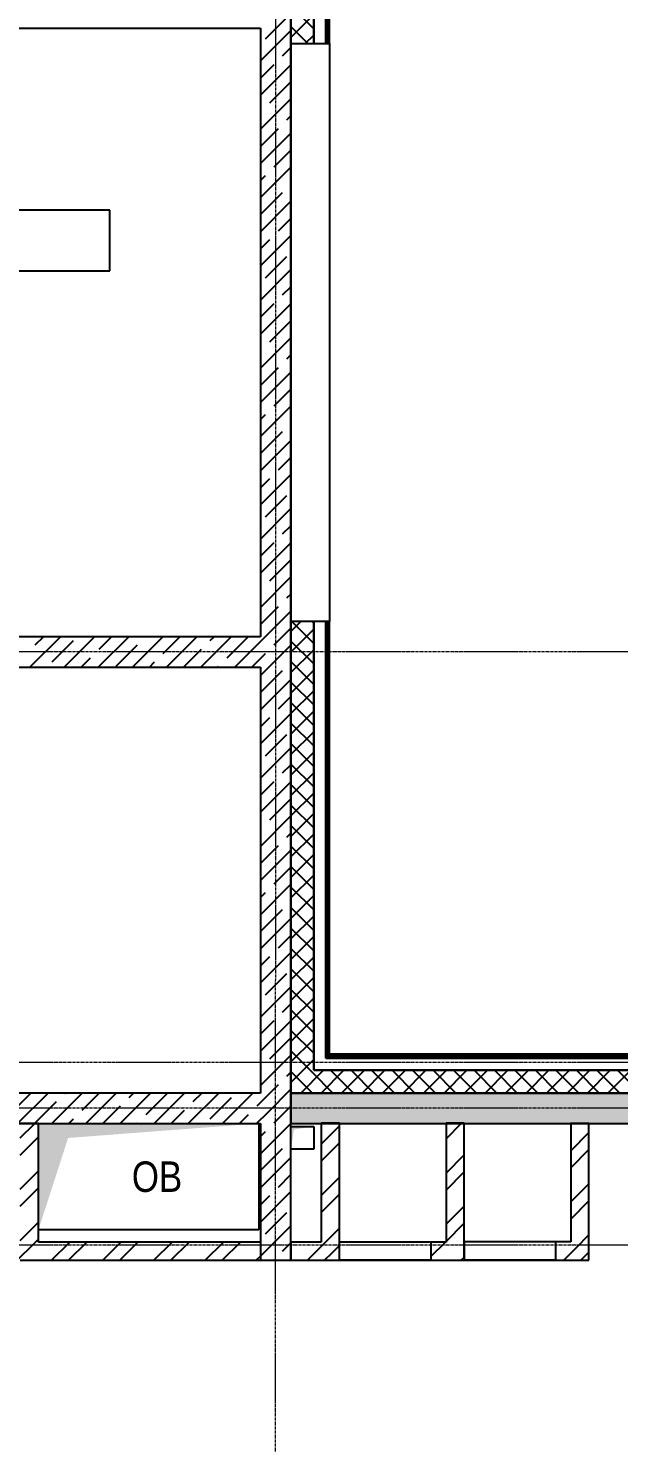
# Model space of a CAD drawing. Header units: millimetres. Extents: x -231292 to 573618, y -153144 to 564035.
# Drawn here: x 27377 to 31259, y 197267 to 206566 of the extents above; entities that cross this region are included whole.
import ezdxf

# ---------------------------------------------------------------- set-up
doc = ezdxf.new("R2010")
doc.units = ezdxf.units.MM
doc.linetypes.add('CENTER2', pattern=[28.575, 19.05, -3.175, 3.175, -3.175])
doc.layers.get('0').update_dxf_attribs({"color": 250})
for name, color, linetype, lineweight in [('A-Wall-Open', 250, 'Continuous', 5), ('АР_Отверстия', 250, 'Continuous', 9), ('АР_Стены ЖБ', 250, 'Continuous', 35), ('АР_Стены кирпич', 250, 'Continuous', 20), ('АР_Стены ПЕНОблок', 250, 'Continuous', 20), ('АР_Тонкая', 250, 'Continuous', 5), ('АР_Утеплитель', 250, 'Continuous', 0), ('АР_Штриховка', 250, 'Continuous', 0), ('РД_Оси_100', 250, 'Continuous', 0)]:
    doc.layers.add(name, color=color, linetype=linetype, lineweight=lineweight)
doc.layers.add('АР_Делит', color=250, linetype='Continuous', lineweight=0, plot=False)
doc.layers.add('РД_Проем', color=250, linetype='Continuous', lineweight=0, plot=False)
doc.styles.add('style1', font='ARIALN.TTF')
pattern_1 = [(45, (-195344.93, 50353), (-168.3798, 168.3798), []), (45, (-195232.68, 50353), (-168.3798, 168.3798), [])]

# ---------------------------------------------------------------- blocks, each defined once
blk = doc.blocks.new('оси_рен')
at = {"layer": 'РД_Оси_100', "color": 251, "linetype": 'CENTER2', "true_color": 0x636466}
for p, q in [((1215752.916, 135558.25), (1215752.916, 223268.25)), ((1225207.916, 151813.25), (1189697.958, 151813.25))]:
    blk.add_line(p, q, dxfattribs=at)
for points in [[(1225207.916, 149113.25), (1190197.958, 149113.25), (1189697.958, 149263.25)], [(1225207.916, 148813.25), (1190197.958, 148813.25), (1189697.958, 148663.25)], [(1225207.916, 147913.25), (1189697.958, 147913.25)]]:
    blk.add_lwpolyline(points, dxfattribs=at)

msp = doc.modelspace()

# ---------------------------------------------------------------- hatches: boundary and pattern name
at = {"layer": 'АР_Штриховка', "linetype": 'Continuous', "lineweight": 25, "true_color": 0x000000}
h = msp.add_hatch(dxfattribs=at)
h.set_pattern_fill('ANSI37', color=18, scale=30, angle=-360, style=0)
h.set_pattern_definition([(45, (-195344.93, 50353), (-67.35192, 67.35192), []), (135, (-195344.93, 50353), (-67.35192, -67.35192), [])])
h.paths.add_polyline_path([(29253.243, 206766.253), (29103.243, 206766.253), (29103.243, 206466.253), (29253.243, 206466.253)], flags=0)
h.paths.add_polyline_path([(29253.243, 202666.253), (29103.243, 202666.253), (29103.243, 199566.253), (29253.243, 199716.253)], flags=0)
h = msp.add_hatch(dxfattribs=at)
h.set_pattern_fill('_U', color=18, angle=-360, style=0, pattern_type=0)
h.set_pattern_definition([(360, (-195344.9339, 50353.0024), (4e-17, 1), [])])
h.paths.add_polyline_path([(29358.243, 206766.253), (29333.243, 206766.253), (29333.243, 206466.253), (29358.243, 206466.253)], flags=0)
h.paths.add_polyline_path([(29358.243, 202666.253), (29333.243, 202666.253), (29333.243, 199796.253), (29358.243, 199821.253)], flags=0)
h = msp.add_hatch(dxfattribs=at)
h.set_pattern_fill('_U', color=18, angle=-360, style=0, pattern_type=0)
h.set_pattern_definition([(2e-13, (-195344.9339, 50353.0024), (-4e-15, 1), [])])
h.paths.add_polyline_path([(29358.243, 199821.253), (29333.243, 199796.253), (35703.243, 199796.253), (35703.243, 199821.253)], flags=0)
h = msp.add_hatch(dxfattribs=at)
h.set_pattern_fill('ANSI37', color=18, scale=30, angle=-360, style=0)
h.set_pattern_definition([(45, (-195344.93, 50353), (-67.35192, 67.35192), []), (135, (-195344.93, 50353), (-67.35192, -67.35192), [])])
h.paths.add_polyline_path([(29253.243, 199716.253), (29103.243, 199566.253), (35703.243, 199566.253), (35703.243, 199716.253)], flags=0)
h = msp.add_hatch(dxfattribs=at)
h.set_pattern_fill('AR-CONC', color=18, angle=-360, style=0)
h.set_pattern_definition([(50, (-195344.93, 50353), (182.18467, -15.939086), [19.05, -209.55]), (355, (-195344.93, 50353), (-35.24342, 191.05685), [15.24, -167.64058]), (100.451445, (-195329.75, 50351.67), (146.94125, 175.11775), [16.19001, -178.09024]), (46.1842, (-195344.93, 50403.8), (271.07904, -42.04233), [28.575, -314.325]), (96.63556, (-195322.34, 50400.3), (237.40413, 247.42612), [24.28502, -267.1356]), (351.18415, (-195344.93, 50403.8), (237.40413, 247.42612), [22.85997, -251.45973]), (21, (-195319.53, 50391.1), (151.61439, -102.2652), [19.05, -209.55]), (326, (-195319.53, 50391.1), (61.80203, 184.18797), [15.24, -167.64]), (71.451445, (-195306.9, 50382.58), (213.41642, 81.92277), [16.19001, -178.08994]), (37.5, (-195344.934, 50353), (3.088603, 84.555039), [0, -165.608, 0, -170.18, 0, -168.275]), (7.5, (-195344.93, 50353), (66.819663, 100.180575), [0, -97.028, 0, -161.798, 0, -64.135]), (327.5, (-195401.576, 50353), (135.590595, -5.728744), [0, -63.5, 0, -198.12, 0, -262.89]), (317.5, (-195426.98, 50353), (148.12918, 25.42649), [0, -82.55, 0, -131.572, 0, -186.69])])
h.paths.add_polyline_path([(29103.243, 199566.253), (29103.243, 199366.253), (35703.243, 199366.253), (35703.243, 199566.253)], flags=0)
h = msp.add_hatch(dxfattribs=at)
h.set_pattern_fill('ANSI32', color=18, scale=25, angle=-360, style=0)
h.set_pattern_definition([(45, (-195344.93, 50353), (-168.3798, 168.3798), []), (45, (-195232.68, 50353), (-168.3798, 168.3798), [])])
h.paths.add_polyline_path([(27443.243, 199366.253), (27323.243, 199366.253), (27323.243, 198586.253), (27363.243, 198556.253), (27443.243, 198586.253)], flags=0)
h = msp.add_hatch(dxfattribs=at)
h.set_pattern_fill('ANSI32', color=18, scale=25, angle=-360, style=0)
h.set_pattern_definition(pattern_1)
h.paths.add_polyline_path([(29423.243, 199367.059), (29303.243, 199367.059), (29303.243, 198586.34), (29423.243, 198466.393)], flags=0)
h = msp.add_hatch(dxfattribs=at)
h.set_pattern_fill('ANSI32', color=18, scale=25, angle=-360, style=0)
h.set_pattern_definition(pattern_1)
h.paths.add_polyline_path([(30243.243, 199367.059), (30123.243, 199367.059), (30123.243, 198586.7), (30243.243, 198466.752)], flags=0)
h = msp.add_hatch(dxfattribs=at)
h.set_pattern_fill('ANSI32', color=18, scale=25, angle=-360, style=0)
h.set_pattern_definition(pattern_1)
h.paths.add_polyline_path([(31063.243, 199366.253), (30943.243, 199366.253), (30943.243, 198587.059), (31063.243, 198467.112)], flags=0)
h = msp.add_hatch(dxfattribs=at)
h.set_pattern_fill('ANSI32', color=18, scale=25, angle=-360, style=0)
h.set_pattern_definition([(45, (-195344.93, 50353), (-168.3798, 168.3798), []), (45, (-195232.68, 50353), (-168.3798, 168.3798), [])])
h.paths.add_polyline_path([(27203.243, 198586.253), (27203.243, 198466.253), (27323.243, 198466.253), (27363.243, 198556.253), (27323.243, 198586.253)], flags=0)
h.paths.add_polyline_path([(27443.243, 198586.253), (27363.243, 198556.253), (27323.243, 198466.253), (28904.961, 198466.253), (28904.961, 198586.253)], flags=0)
h = msp.add_hatch(dxfattribs=at)
h.set_pattern_fill('ANSI32', color=18, scale=25, angle=-360, style=0)
h.set_pattern_definition(pattern_1)
h.paths.add_polyline_path([(31063.243, 198467.112), (30943.243, 198587.059), (30843.243, 198587.015), (30843.296, 198467.015)], flags=0)
h.paths.add_polyline_path([(30243.295, 198466.752), (30243.243, 198585.069), (30243.243, 198466.752)], flags=0)
h.paths.add_polyline_path([(30243.243, 198466.752), (30123.243, 198586.7), (30023.243, 198586.656), (30023.295, 198466.656)], flags=0)
h.paths.add_polyline_path([(29423.243, 198466.393), (29303.243, 198586.34), (29103.243, 198586.253), (29103.296, 198466.253)], flags=0)

# ---------------------------------------------------------------- linework, layer by layer
at = {"color": 18, "lineweight": 25, "true_color": 0x000000}
for p, q in [((27912.501, 205370.915), (26912.501, 205370.915)), ((27912.501, 204970.915), (27912.501, 205370.915)), ((26912.501, 204970.915), (27912.501, 204970.915))]:
    msp.add_line(p, q, dxfattribs=at)
at = {"color": 18, "linetype": 'Continuous', "lineweight": 25, "true_color": 0x000000}
for p, q in [((27443.243, 198666.253), (27443.243, 199366.253)), ((27443.243, 199366.253), (28893.243, 199366.253)), ((27443.243, 198666.253), (27443.243, 199366.253)), ((27443.243, 199366.253), (28893.243, 199366.253)), ((28893.243, 199366.253), (28893.243, 198666.253)), ((28893.243, 199366.253), (28893.243, 198666.253)), ((29103.243, 199196.253), (29103.243, 199346.253)), ((29103.243, 199346.253), (29253.243, 199346.253)), ((29103.243, 199196.253), (29103.243, 199346.253)), ((29103.243, 199346.253), (29253.243, 199346.253)), ((29253.243, 199346.253), (29253.243, 199196.253)), ((29253.243, 199346.253), (29253.243, 199196.253)), ((29253.243, 199196.253), (29103.243, 199196.253)), ((29253.243, 199196.253), (29103.243, 199196.253)), ((28893.243, 198666.253), (27443.243, 198666.253)), ((28893.243, 198666.253), (27443.243, 198666.253))]:
    msp.add_line(p, q, dxfattribs=at)
for points in [[(27443.243, 198666.253), (27443.243, 199366.253), (27638.483, 199270.649), (28893.243, 199366.253)], [(27443.243, 198666.253), (27443.243, 199366.253), (27638.483, 199270.649), (28893.243, 199366.253)], [(29103.243, 199196.253), (29103.243, 199346.253), (29123.44, 199325.766), (29253.243, 199346.253)], [(29103.243, 199196.253), (29103.243, 199346.253), (29123.44, 199325.766), (29253.243, 199346.253)]]:
    msp.add_solid(points, dxfattribs=at)
at = {"layer": 'A-Wall-Open', "color": 18, "linetype": 'Continuous', "lineweight": 25, "true_color": 0x000000}
for p, q in [((29103.243, 206466.253), (29103.243, 202666.253)), ((29358.243, 206466.253), (29358.243, 202666.253))]:
    msp.add_line(p, q, dxfattribs=at)
at = {"layer": 'АР_Делит', "color": 18, "lineweight": 25, "true_color": 0x000000}
for p, q in [((20403.243, 206566.253), (28903.243, 206566.253)), ((20403.243, 206566.253), (28903.243, 206566.253)), ((28903.243, 206566.253), (28903.243, 202566.253)), ((28903.243, 206566.253), (28903.243, 202566.253)), ((28903.243, 202566.253), (20403.243, 202566.253)), ((28903.243, 202566.253), (20403.243, 202566.253))]:
    msp.add_line(p, q, dxfattribs=at)
at = {"layer": 'АР_Стены ЖБ', "color": 18, "linetype": 'Continuous', "lineweight": 25, "true_color": 0x000000}
for p, q in [((29103.243, 202566.253), (29103.243, 206766.253)), ((28903.243, 206566.253), (28903.243, 202566.253)), ((28903.243, 202566.253), (27203.243, 202566.253)), ((29103.243, 199366.253), (29103.243, 202566.253)), ((27203.243, 202366.253), (28903.243, 202366.253)), ((28903.243, 202366.253), (28903.243, 199566.253)), ((28903.243, 199566.253), (27203.243, 199566.253)), ((27003.243, 199366.253), (28903.243, 199366.253)), ((28903.243, 199366.253), (28903.243, 198466.253)), ((29103.243, 198466.253), (29103.243, 199366.253)), ((28903.243, 198466.253), (29103.243, 198466.253))]:
    msp.add_line(p, q, dxfattribs=at)
at = {"layer": 'АР_Стены кирпич', "color": 18, "linetype": 'Continuous', "lineweight": 25, "true_color": 0x000000}
for p, q in [((27443.243, 199366.253), (27323.243, 199366.253)), ((27443.243, 198586.253), (27443.243, 199366.253)), ((29423.243, 199367.059), (29303.243, 199367.059)), ((29303.243, 199367.059), (29303.243, 198586.34)), ((29423.243, 198466.393), (29423.243, 199367.059)), ((30243.243, 199367.059), (30123.243, 199367.059)), ((30123.243, 199367.059), (30123.243, 198586.7)), ((30243.243, 198466.752), (30243.243, 199367.059)), ((31063.243, 199366.253), (30943.243, 199366.253)), ((30943.243, 199366.253), (30943.243, 198587.059)), ((31063.243, 198467.112), (31063.243, 199366.253)), ((28904.961, 198586.253), (27443.243, 198586.253)), ((28904.961, 198466.253), (28904.961, 198586.253)), ((29303.243, 198586.34), (29103.243, 198586.253)), ((29103.243, 198586.253), (29103.296, 198466.253)), ((30023.19, 198586.656), (29423.243, 198586.393)), ((30023.243, 198586.656), (30023.19, 198586.656)), ((30123.243, 198586.7), (30023.243, 198586.656)), ((30023.243, 198586.656), (30023.295, 198466.656)), ((30843.242, 198587.015), (30243.243, 198586.752)), ((30843.242, 198587.015), (30243.243, 198586.752)), ((30243.295, 198466.752), (30243.243, 198585.069)), ((30243.243, 198585.069), (30243.243, 198466.752)), ((30843.242, 198587.015), (30843.295, 198467.015)), ((30843.243, 198587.015), (30843.242, 198587.015)), ((30943.243, 198587.059), (30843.243, 198587.015)), ((30843.243, 198587.015), (30843.296, 198467.015)), ((27323.243, 198466.253), (28904.961, 198466.253)), ((29103.296, 198466.253), (29423.243, 198466.393)), ((29423.243, 198466.393), (30023.243, 198466.656)), ((30023.243, 198466.656), (30023.295, 198466.656)), ((30023.295, 198466.656), (30243.243, 198466.752)), ((30243.243, 198466.752), (30243.295, 198466.752)), ((30243.295, 198466.752), (30843.295, 198467.015)), ((30843.295, 198467.015), (30843.296, 198467.015)), ((30843.296, 198467.015), (31063.243, 198467.112))]:
    msp.add_line(p, q, dxfattribs=at)
at = {"layer": 'АР_Стены ПЕНОблок', "color": 18, "linetype": 'Continuous', "lineweight": 25, "true_color": 0x000000}
for p, q in [((29103.243, 199566.253), (29103.243, 199366.253)), ((35703.243, 199566.253), (29103.243, 199566.253)), ((29103.243, 199366.253), (35703.243, 199366.253))]:
    msp.add_line(p, q, dxfattribs=at)
at = {"layer": 'АР_Тонкая', "color": 18, "linetype": 'Continuous', "lineweight": 25, "true_color": 0x000000}
for p, q in [((29253.243, 206766.253), (29253.243, 206466.253)), ((29333.243, 206466.253), (29333.243, 206766.253)), ((29333.243, 206766.253), (29333.243, 206466.253)), ((29358.243, 206466.253), (29358.243, 206766.253)), ((29253.243, 206466.253), (29333.243, 206466.253)), ((29333.243, 206466.253), (29358.243, 206466.253)), ((29333.243, 202666.253), (29253.243, 202666.253)), ((29253.243, 202666.253), (29253.243, 199716.253)), ((29333.243, 199796.253), (29333.243, 202666.253)), ((29358.243, 202666.253), (29333.243, 202666.253)), ((29333.243, 202666.253), (29333.243, 199796.253)), ((29358.243, 199821.253), (29358.243, 202666.253)), ((35703.243, 199796.253), (29333.243, 199796.253)), ((29333.243, 199796.253), (35703.243, 199796.253)), ((35703.243, 199821.253), (29358.243, 199821.253)), ((29253.243, 199716.253), (35703.243, 199716.253))]:
    msp.add_line(p, q, dxfattribs=at)
at = {"layer": 'АР_Утеплитель', "color": 18, "linetype": 'Continuous', "lineweight": 25, "true_color": 0x000000}
for p, q in [((29103.243, 206766.253), (29103.243, 206466.253)), ((29253.243, 206466.253), (29253.243, 206766.253)), ((29103.243, 206466.253), (29253.243, 206466.253)), ((29253.243, 202666.253), (29103.243, 202666.253)), ((29103.243, 202666.253), (29103.243, 199566.253)), ((29253.243, 199716.253), (29253.243, 202666.253)), ((35703.243, 199716.253), (29253.243, 199716.253)), ((29103.243, 199566.253), (35703.243, 199566.253))]:
    msp.add_line(p, q, dxfattribs=at)
at = {"layer": 'АР_Штриховка', "color": 18, "linetype": 'Continuous', "lineweight": 25, "true_color": 0x000000}
for p, q in [((28936.963, 206497.206), (29077.279, 206637.522)), ((28903.243, 206351.233), (29103.243, 206551.233)), ((29049.216, 206384.952), (29103.243, 206438.979)), ((28903.243, 206238.979), (28993.089, 206328.826)), ((28903.243, 206126.726), (29103.243, 206326.726)), ((28965.026, 206076.256), (29103.243, 206214.473)), ((28903.243, 205902.22), (29103.243, 206102.22)), ((28903.243, 206014.473), (28908.899, 206020.13)), ((29077.279, 205964.003), (29103.243, 205989.967)), ((28903.243, 205789.967), (29021.153, 205907.876)), ((28903.243, 205677.714), (29103.243, 205877.714)), ((28993.089, 205655.307), (29103.243, 205765.46)), ((28903.243, 205453.207), (29103.243, 205653.207)), ((28903.243, 205565.46), (28936.963, 205599.18)), ((28903.243, 205228.701), (29103.243, 205428.701)), ((28908.899, 205346.61), (29049.216, 205486.927)), ((29021.153, 205234.357), (29103.243, 205316.447)), ((28903.243, 205004.194), (29103.243, 205204.194)), ((28903.243, 205116.447), (28965.026, 205178.231)), ((28936.963, 204925.661), (29077.279, 205065.977)), ((28903.243, 204779.688), (29103.243, 204979.688)), ((29049.216, 204813.408), (29103.243, 204867.435)), ((28903.243, 204667.435), (28993.089, 204757.281)), ((28903.243, 204555.182), (29103.243, 204755.182)), ((28965.026, 204504.711), (29103.243, 204642.928)), ((28903.243, 204330.675), (29103.243, 204530.675)), ((28903.243, 204442.928), (28908.899, 204448.585)), ((29077.279, 204392.458), (29103.243, 204418.422)), ((28903.243, 204218.422), (29021.153, 204336.332)), ((28903.243, 204106.169), (29103.243, 204306.169)), ((28993.089, 204083.762), (29103.243, 204193.915)), ((28903.243, 203881.662), (29103.243, 204081.662)), ((28903.243, 203993.915), (28936.963, 204027.635)), ((28903.243, 203657.156), (29103.243, 203857.156)), ((28908.899, 203775.066), (29049.216, 203915.382)), ((29021.153, 203662.812), (29103.243, 203744.903)), ((28903.243, 203432.65), (29103.243, 203632.65)), ((28903.243, 203544.903), (28965.026, 203606.686)), ((28936.963, 203354.116), (29077.279, 203494.433)), ((28903.243, 203208.143), (29103.243, 203408.143)), ((29049.216, 203241.863), (29103.243, 203295.89)), ((28903.243, 203095.89), (28993.089, 203185.736)), ((28903.243, 202983.637), (29103.243, 203183.637)), ((28965.026, 202933.167), (29103.243, 203071.383)), ((28903.243, 202759.13), (29103.243, 202959.13)), ((28903.243, 202871.383), (28908.899, 202877.04)), ((29077.279, 202820.913), (29103.243, 202846.877)), ((28903.243, 202646.877), (29021.153, 202764.787)), ((28916.798, 202548.179), (29103.243, 202734.624)), ((27387.834, 202366.253), (27587.834, 202566.253)), ((27421.545, 202512.217), (27475.58, 202566.253)), ((27533.798, 202399.964), (27674.114, 202540.28)), ((27612.34, 202366.253), (27812.34, 202566.253)), ((27836.846, 202366.253), (28036.846, 202566.253)), ((27842.494, 202484.154), (27924.593, 202566.253)), ((28061.353, 202366.253), (28261.353, 202566.253)), ((28263.444, 202456.09), (28373.606, 202566.253)), ((28285.859, 202366.253), (28485.859, 202566.253)), ((28510.366, 202366.253), (28710.366, 202566.253)), ((28572.14, 202540.28), (28598.112, 202566.253)), ((28684.393, 202428.027), (28822.619, 202566.253)), ((28734.872, 202366.253), (28916.798, 202548.179)), ((29002.231, 202521.359), (29103.243, 202622.371)), ((27954.747, 202371.901), (28095.064, 202512.217)), ((28398.112, 202366.253), (28516.013, 202484.154)), ((28847.125, 202366.253), (28936.914, 202456.041)), ((28903.243, 202310.117), (29103.243, 202510.117)), ((28936.914, 202456.041), (28936.963, 202456.09)), ((28993.089, 202512.217), (29002.231, 202521.359)), ((27724.593, 202366.253), (27786.367, 202428.027)), ((28173.606, 202366.253), (28207.317, 202399.964)), ((28622.619, 202366.253), (28628.266, 202371.901)), ((28903.243, 202085.611), (29103.243, 202285.611)), ((28908.899, 202203.521), (29049.216, 202343.837)), ((29021.153, 202091.268), (29103.243, 202173.358)), ((28903.243, 201861.105), (29103.243, 202061.105)), ((28903.243, 201973.358), (28965.026, 202035.141)), ((28936.963, 201782.571), (29077.279, 201922.888)), ((28903.243, 201636.598), (29103.243, 201836.598)), ((29049.216, 201670.318), (29103.243, 201724.345)), ((28903.243, 201524.345), (28993.089, 201614.191)), ((28903.243, 201412.092), (29103.243, 201612.092)), ((28965.026, 201361.622), (29103.243, 201499.839)), ((28903.243, 201187.585), (29103.243, 201387.585)), ((28903.243, 201299.839), (28908.899, 201305.495)), ((29077.279, 201249.369), (29103.243, 201275.332)), ((28903.243, 201075.332), (29021.153, 201193.242)), ((28903.243, 200963.079), (29103.243, 201163.079)), ((28993.089, 200940.672), (29103.243, 201050.826)), ((28903.243, 200738.573), (29103.243, 200938.573)), ((28903.243, 200850.826), (28936.963, 200884.546)), ((28908.899, 200631.976), (29049.216, 200772.292)), ((28903.243, 200514.066), (29103.243, 200714.066)), ((29021.153, 200519.723), (29103.243, 200601.813)), ((28903.243, 200289.56), (29103.243, 200489.56)), ((28903.243, 200401.813), (28965.026, 200463.596)), ((28936.963, 200211.026), (29077.279, 200351.343)), ((28903.243, 200065.053), (29103.243, 200265.053)), ((29049.216, 200098.773), (29103.243, 200152.8)), ((28903.243, 199952.8), (28993.089, 200042.647)), ((28903.243, 199840.547), (29103.243, 200040.547)), ((28965.026, 199790.077), (29103.243, 199928.294)), ((28903.243, 199616.041), (29103.243, 199816.041)), ((28903.243, 199728.294), (28908.899, 199733.95)), ((29077.279, 199677.824), (29103.243, 199703.787)), ((27306.417, 199366.253), (27506.417, 199566.253)), ((27309.291, 199481.381), (27394.164, 199566.253)), ((27530.923, 199366.253), (27730.923, 199566.253)), ((27617.988, 199565.57), (27618.67, 199566.253)), ((27730.241, 199453.317), (27843.177, 199566.253)), ((27755.43, 199366.253), (27955.43, 199566.253)), ((27979.936, 199366.253), (28179.936, 199566.253)), ((28038.937, 199537.507), (28067.683, 199566.253)), ((28151.19, 199425.254), (28291.507, 199565.57)), ((28204.442, 199366.253), (28404.442, 199566.253)), ((28428.949, 199366.253), (28628.949, 199566.253)), ((28459.887, 199509.444), (28516.696, 199566.253)), ((28653.455, 199366.253), (28853.455, 199566.253)), ((28920.279, 199520.823), (29021.153, 199621.697)), ((28950.894, 199439.185), (29103.243, 199591.534)), ((27421.545, 199369.127), (27561.861, 199509.444)), ((27867.683, 199366.253), (27982.811, 199481.381)), ((28572.14, 199397.191), (28712.456, 199537.507)), ((28880.836, 199481.381), (28920.279, 199520.823)), ((29024.993, 199401.031), (29103.243, 199479.281)), ((27643.177, 199366.253), (27674.114, 199397.191)), ((28316.696, 199366.253), (28403.76, 199453.317)), ((28765.709, 199366.253), (28824.71, 199425.254)), ((28877.962, 199366.253), (28950.894, 199439.185)), ((28993.089, 199369.127), (29024.993, 199401.031)), ((28092.189, 199366.253), (28095.064, 199369.127)), ((28903.243, 199167.028), (29102.707, 199366.491)), ((28903.243, 199279.281), (28936.963, 199313.001)), ((29102.707, 199366.491), (29103.243, 199367.028)), ((28908.899, 199060.431), (29049.216, 199200.748)), ((28903.243, 198942.521), (29103.243, 199142.521)), ((29021.153, 198948.178), (29103.243, 199030.268)), ((28903.243, 198718.015), (29103.243, 198918.015)), ((28903.243, 198830.268), (28965.026, 198892.051)), ((28936.963, 198639.482), (29077.279, 198779.798)), ((28903.243, 198493.509), (29103.243, 198693.509)), ((29049.216, 198527.228), (29103.243, 198581.255)), ((28988.241, 198466.253), (28993.089, 198471.102)), ((29100.494, 198466.253), (29103.243, 198469.002))]:
    msp.add_line(p, q, dxfattribs=at)
at = {"layer": 'РД_Проем', "color": 18, "linetype": 'Continuous', "lineweight": 25, "true_color": 0x000000}
for p, q in [((30023.243, 198586.656), (29423.243, 198586.393)), ((30843.243, 198587.015), (30243.243, 198586.752)), ((30023.295, 198466.656), (29423.296, 198466.393)), ((30843.296, 198467.015), (30243.296, 198466.752))]:
    msp.add_line(p, q, dxfattribs=at)

# ---------------------------------------------------------------- block references
at = {"rotation": 359.999868838025}
msp.add_blockref('оси_рен', (-1186750.035, 50655.808), dxfattribs=at)

# ---------------------------------------------------------------- texts
at = {"layer": 'АР_Отверстия', "color": 18, "lineweight": 25, "true_color": 0x000000, "style": 'style1'}
msp.add_text('ОВ', height=200, dxfattribs=at).set_placement((28057.501, 198916.185))

doc.saveas('drawing.dxf')
